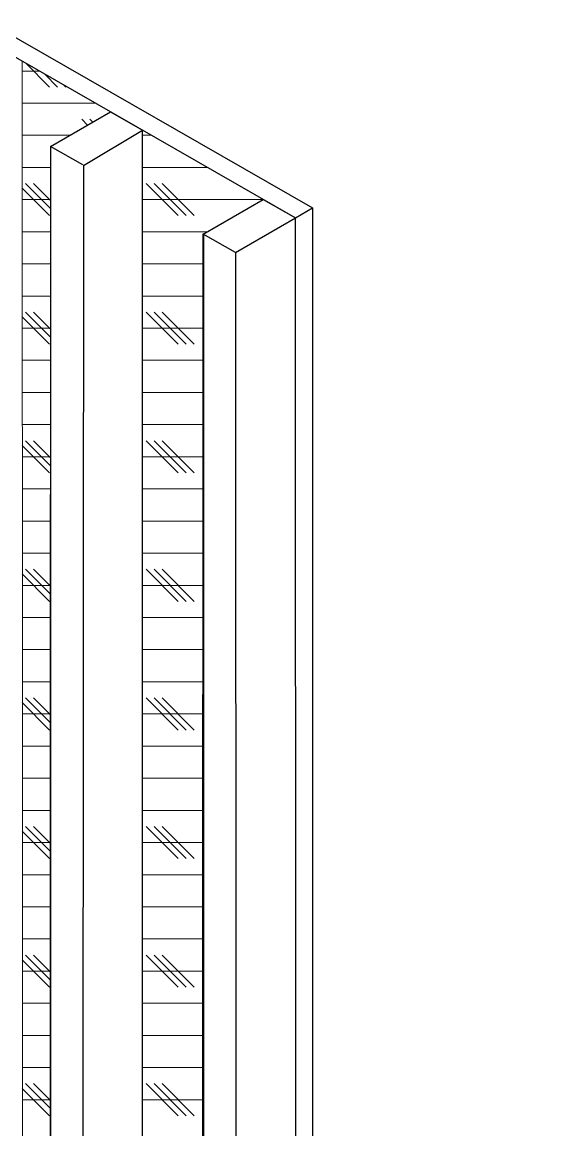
# Model space of a CAD drawing. Header units: inches. Extents: x -20.7 to 76.3, y -55.2 to 19.1.
# Drawn here: x 48.739 to 50.76, y -38.606 to -34.297 of the extents above; entities that cross this region are included whole.
import ezdxf

# ---------------------------------------------------------------- set-up
doc = ezdxf.new("R2010")
doc.units = ezdxf.units.IN
doc.header["$MEASUREMENT"] = 0
for name, color, linetype, lineweight in [('.ATI-HATCH', 7, 'Continuous', 0), ('G-ANNO-TTLB', 7, 'Continuous', 0), ('TYVEK', 7, 'Continuous', 0)]:
    doc.layers.add(name, color=color, linetype=linetype, lineweight=lineweight)

# ---------------------------------------------------------------- blocks, each defined once
blk = doc.blocks.new('Block_678')
at = {"layer": '.ATI-HATCH'}
for points, knots in [([(48.7391, -34.4487), (48.7391, -34.4487), (49.0828, -34.6458), (49.0828, -34.6458), (49.0828, -34.6458), (48.8494, -34.7808), (48.8494, -34.7808), (48.8494, -34.7808), (48.8464, -40.1913), (48.8464, -40.1913), (48.8464, -40.1913), (48.7418, -40.1367), (48.7418, -40.1367), (48.7418, -40.1367), (48.7391, -34.4487), (48.7391, -34.4487)], [0, 0, 0, 0, 1, 1, 1, 2, 2, 2, 3, 3, 3, 4, 4, 4, 5, 5, 5, 5]), ([(49.2078, -34.7175), (49.2078, -34.7175), (49.6769, -34.9865), (49.6769, -34.9865), (49.6769, -34.9865), (49.4435, -35.1216), (49.4435, -35.1216), (49.4435, -35.1216), (49.4461, -35.123), (49.4461, -35.123), (49.4461, -35.123), (49.4461, -40.5295), (49.4461, -40.5295), (49.4461, -40.5295), (49.2078, -40.4083), (49.2078, -40.4083), (49.2078, -40.4083), (49.2078, -34.7175), (49.2078, -34.7175)], [0, 0, 0, 0, 1, 1, 1, 2, 2, 2, 3, 3, 3, 4, 4, 4, 5, 5, 5, 6, 6, 6, 6])]:
    blk.add_open_spline(points, degree=3, knots=knots, dxfattribs=at)
at = {"layer": '.ATI-HATCH', "color": 8, "lineweight": 0, "true_color": 0x808080}
for points in [[(48.8459, -34.5496), (48.8459, -34.5496), (48.7529, -34.4566), (48.7529, -34.4566)], [(48.7391, -34.4871), (48.7391, -34.4871), (48.806, -34.4871), (48.806, -34.4871)], [(48.8771, -34.5496), (48.8771, -34.5496), (48.8262, -34.4987), (48.8262, -34.4987)], [(48.9084, -34.5496), (48.9084, -34.5496), (48.8995, -34.5407), (48.8995, -34.5407)], [(48.7391, -34.6121), (48.7391, -34.6121), (49.024, -34.6121), (49.024, -34.6121)], [(48.9937, -34.6974), (48.9937, -34.6974), (48.9709, -34.6746), (48.9709, -34.6746)], [(49.0135, -34.6859), (49.0135, -34.6859), (49.0022, -34.6746), (49.0022, -34.6746)], [(48.7391, -34.7372), (48.7391, -34.7372), (48.9249, -34.7372), (48.9249, -34.7372)], [(49.2078, -34.7372), (49.2078, -34.7372), (49.242, -34.7372), (49.242, -34.7372)], [(48.7391, -34.8622), (48.7391, -34.8622), (48.8494, -34.8622), (48.8494, -34.8622)], [(49.2078, -34.8622), (49.2078, -34.8622), (49.4601, -34.8622), (49.4601, -34.8622)], [(48.8494, -35.022), (48.8494, -35.022), (48.7521, -34.9247), (48.7521, -34.9247)], [(48.8494, -34.9908), (48.8494, -34.9908), (48.7834, -34.9247), (48.7834, -34.9247)], [(49.346, -35.0497), (49.346, -35.0497), (49.221, -34.9247), (49.221, -34.9247)], [(49.3773, -35.0497), (49.3773, -35.0497), (49.2523, -34.9247), (49.2523, -34.9247)], [(49.4086, -35.0497), (49.4086, -35.0497), (49.2835, -34.9247), (49.2835, -34.9247)], [(48.8459, -35.0497), (48.8459, -35.0497), (48.7391, -34.943), (48.7391, -34.943)], [(48.7391, -34.9872), (48.7391, -34.9872), (48.8494, -34.9872), (48.8494, -34.9872)], [(49.2078, -34.9872), (49.2078, -34.9872), (49.6757, -34.9872), (49.6757, -34.9872)], [(48.7391, -35.1123), (48.7391, -35.1123), (48.8494, -35.1123), (48.8494, -35.1123)], [(49.2078, -35.1123), (49.2078, -35.1123), (49.4596, -35.1123), (49.4596, -35.1123)], [(48.7391, -35.2373), (48.7391, -35.2373), (48.8494, -35.2373), (48.8494, -35.2373)], [(49.2078, -35.2373), (49.2078, -35.2373), (49.4461, -35.2373), (49.4461, -35.2373)], [(48.7391, -35.3623), (48.7391, -35.3623), (48.8494, -35.3623), (48.8494, -35.3623)], [(49.2078, -35.3623), (49.2078, -35.3623), (49.4461, -35.3623), (49.4461, -35.3623)], [(48.8459, -35.5499), (48.8459, -35.5499), (48.7391, -35.4431), (48.7391, -35.4431)], [(48.8494, -35.5222), (48.8494, -35.5222), (48.7521, -35.4249), (48.7521, -35.4249)], [(48.8494, -35.4909), (48.8494, -35.4909), (48.7834, -35.4249), (48.7834, -35.4249)], [(49.346, -35.5499), (49.346, -35.5499), (49.221, -35.4249), (49.221, -35.4249)], [(49.3773, -35.5499), (49.3773, -35.5499), (49.2523, -35.4249), (49.2523, -35.4249)], [(49.4086, -35.5499), (49.4086, -35.5499), (49.2835, -35.4249), (49.2835, -35.4249)], [(48.7391, -35.4874), (48.7391, -35.4874), (48.8494, -35.4874), (48.8494, -35.4874)], [(49.2078, -35.4874), (49.2078, -35.4874), (49.4461, -35.4874), (49.4461, -35.4874)], [(48.7391, -35.6124), (48.7391, -35.6124), (48.8494, -35.6124), (48.8494, -35.6124)], [(49.2078, -35.6124), (49.2078, -35.6124), (49.4461, -35.6124), (49.4461, -35.6124)], [(48.7391, -35.7375), (48.7391, -35.7375), (48.8494, -35.7375), (48.8494, -35.7375)], [(49.2078, -35.7375), (49.2078, -35.7375), (49.4461, -35.7375), (49.4461, -35.7375)], [(48.7391, -35.8625), (48.7391, -35.8625), (48.8494, -35.8625), (48.8494, -35.8625)], [(49.2078, -35.8625), (49.2078, -35.8625), (49.4461, -35.8625), (49.4461, -35.8625)], [(48.8494, -36.0223), (48.8494, -36.0223), (48.7521, -35.925), (48.7521, -35.925)], [(48.8494, -35.9911), (48.8494, -35.9911), (48.7834, -35.925), (48.7834, -35.925)], [(49.346, -36.05), (49.346, -36.05), (49.221, -35.925), (49.221, -35.925)], [(49.3773, -36.05), (49.3773, -36.05), (49.2523, -35.925), (49.2523, -35.925)], [(49.4086, -36.05), (49.4086, -36.05), (49.2835, -35.925), (49.2835, -35.925)], [(48.8459, -36.05), (48.8459, -36.05), (48.7391, -35.9433), (48.7391, -35.9433)], [(48.7391, -35.9875), (48.7391, -35.9875), (48.8494, -35.9875), (48.8494, -35.9875)], [(49.2078, -35.9875), (49.2078, -35.9875), (49.4461, -35.9875), (49.4461, -35.9875)], [(48.7391, -36.1126), (48.7391, -36.1126), (48.8494, -36.1126), (48.8494, -36.1126)], [(49.2078, -36.1126), (49.2078, -36.1126), (49.4461, -36.1126), (49.4461, -36.1126)], [(48.7391, -36.2376), (48.7391, -36.2376), (48.8494, -36.2376), (48.8494, -36.2376)], [(49.2078, -36.2376), (49.2078, -36.2376), (49.4461, -36.2376), (49.4461, -36.2376)], [(48.7391, -36.3626), (48.7391, -36.3626), (48.8494, -36.3626), (48.8494, -36.3626)], [(49.2078, -36.3626), (49.2078, -36.3626), (49.4461, -36.3626), (49.4461, -36.3626)], [(48.8459, -36.5502), (48.8459, -36.5502), (48.7391, -36.4434), (48.7391, -36.4434)], [(48.8494, -36.5225), (48.8494, -36.5225), (48.7521, -36.4252), (48.7521, -36.4252)], [(48.8494, -36.4912), (48.8494, -36.4912), (48.7834, -36.4252), (48.7834, -36.4252)], [(49.346, -36.5502), (49.346, -36.5502), (49.221, -36.4252), (49.221, -36.4252)], [(49.3773, -36.5502), (49.3773, -36.5502), (49.2523, -36.4252), (49.2523, -36.4252)], [(49.4086, -36.5502), (49.4086, -36.5502), (49.2835, -36.4252), (49.2835, -36.4252)], [(48.7391, -36.4877), (48.7391, -36.4877), (48.8494, -36.4877), (48.8494, -36.4877)], [(49.2078, -36.4877), (49.2078, -36.4877), (49.4461, -36.4877), (49.4461, -36.4877)], [(48.7391, -36.6127), (48.7391, -36.6127), (48.8494, -36.6127), (48.8494, -36.6127)], [(49.2078, -36.6127), (49.2078, -36.6127), (49.4461, -36.6127), (49.4461, -36.6127)], [(48.7391, -36.7378), (48.7391, -36.7378), (48.8494, -36.7378), (48.8494, -36.7378)], [(49.2078, -36.7378), (49.2078, -36.7378), (49.4461, -36.7378), (49.4461, -36.7378)], [(48.7391, -36.8628), (48.7391, -36.8628), (48.8494, -36.8628), (48.8494, -36.8628)], [(49.2078, -36.8628), (49.2078, -36.8628), (49.4461, -36.8628), (49.4461, -36.8628)], [(48.8459, -37.0504), (48.8459, -37.0504), (48.7391, -36.9436), (48.7391, -36.9436)], [(48.8494, -37.0226), (48.8494, -37.0226), (48.7521, -36.9253), (48.7521, -36.9253)], [(48.8494, -36.9914), (48.8494, -36.9914), (48.7834, -36.9253), (48.7834, -36.9253)], [(49.346, -37.0504), (49.346, -37.0504), (49.221, -36.9253), (49.221, -36.9253)], [(49.3773, -37.0504), (49.3773, -37.0504), (49.2523, -36.9253), (49.2523, -36.9253)], [(49.4086, -37.0504), (49.4086, -37.0504), (49.2835, -36.9253), (49.2835, -36.9253)], [(48.7391, -36.9878), (48.7391, -36.9878), (48.8494, -36.9878), (48.8494, -36.9878)], [(49.2078, -36.9878), (49.2078, -36.9878), (49.4461, -36.9878), (49.4461, -36.9878)], [(48.7391, -37.1129), (48.7391, -37.1129), (48.8494, -37.1129), (48.8494, -37.1129)], [(49.2078, -37.1129), (49.2078, -37.1129), (49.4461, -37.1129), (49.4461, -37.1129)], [(48.7391, -37.2379), (48.7391, -37.2379), (48.8494, -37.2379), (48.8494, -37.2379)], [(49.2078, -37.2379), (49.2078, -37.2379), (49.4461, -37.2379), (49.4461, -37.2379)], [(48.7391, -37.3629), (48.7391, -37.3629), (48.8494, -37.3629), (48.8494, -37.3629)], [(49.2078, -37.3629), (49.2078, -37.3629), (49.4461, -37.3629), (49.4461, -37.3629)], [(48.8494, -37.5228), (48.8494, -37.5228), (48.7521, -37.4255), (48.7521, -37.4255)], [(48.8494, -37.4915), (48.8494, -37.4915), (48.7834, -37.4255), (48.7834, -37.4255)], [(49.346, -37.5505), (49.346, -37.5505), (49.221, -37.4255), (49.221, -37.4255)], [(49.3773, -37.5505), (49.3773, -37.5505), (49.2523, -37.4255), (49.2523, -37.4255)], [(49.4086, -37.5505), (49.4086, -37.5505), (49.2835, -37.4255), (49.2835, -37.4255)], [(48.8459, -37.5505), (48.8459, -37.5505), (48.7391, -37.4438), (48.7391, -37.4438)], [(48.7391, -37.488), (48.7391, -37.488), (48.8494, -37.488), (48.8494, -37.488)], [(49.2078, -37.488), (49.2078, -37.488), (49.4461, -37.488), (49.4461, -37.488)], [(48.7391, -37.613), (48.7391, -37.613), (48.8494, -37.613), (48.8494, -37.613)], [(49.2078, -37.613), (49.2078, -37.613), (49.4461, -37.613), (49.4461, -37.613)], [(48.7391, -37.7381), (48.7391, -37.7381), (48.8494, -37.7381), (48.8494, -37.7381)], [(49.2078, -37.7381), (49.2078, -37.7381), (49.4461, -37.7381), (49.4461, -37.7381)], [(48.7391, -37.8631), (48.7391, -37.8631), (48.8494, -37.8631), (48.8494, -37.8631)], [(49.2078, -37.8631), (49.2078, -37.8631), (49.4461, -37.8631), (49.4461, -37.8631)], [(48.8459, -38.0507), (48.8459, -38.0507), (48.7391, -37.9439), (48.7391, -37.9439)], [(48.8494, -38.0229), (48.8494, -38.0229), (48.7521, -37.9256), (48.7521, -37.9256)], [(48.8494, -37.9917), (48.8494, -37.9917), (48.7834, -37.9256), (48.7834, -37.9256)], [(49.346, -38.0507), (49.346, -38.0507), (49.221, -37.9256), (49.221, -37.9256)], [(49.3773, -38.0507), (49.3773, -38.0507), (49.2523, -37.9256), (49.2523, -37.9256)], [(49.4086, -38.0507), (49.4086, -38.0507), (49.2835, -37.9256), (49.2835, -37.9256)], [(48.7391, -37.9881), (48.7391, -37.9881), (48.8494, -37.9881), (48.8494, -37.9881)], [(49.2078, -37.9881), (49.2078, -37.9881), (49.4461, -37.9881), (49.4461, -37.9881)], [(48.7391, -38.1132), (48.7391, -38.1132), (48.8494, -38.1132), (48.8494, -38.1132)], [(49.2078, -38.1132), (49.2078, -38.1132), (49.4461, -38.1132), (49.4461, -38.1132)], [(48.7391, -38.2382), (48.7391, -38.2382), (48.8494, -38.2382), (48.8494, -38.2382)], [(49.2078, -38.2382), (49.2078, -38.2382), (49.4461, -38.2382), (49.4461, -38.2382)], [(48.7391, -38.3632), (48.7391, -38.3632), (48.8494, -38.3632), (48.8494, -38.3632)], [(49.2078, -38.3632), (49.2078, -38.3632), (49.4461, -38.3632), (49.4461, -38.3632)], [(48.8494, -38.5231), (48.8494, -38.5231), (48.7521, -38.4258), (48.7521, -38.4258)], [(48.8494, -38.4918), (48.8494, -38.4918), (48.7834, -38.4258), (48.7834, -38.4258)], [(49.346, -38.5508), (49.346, -38.5508), (49.221, -38.4258), (49.221, -38.4258)], [(49.3773, -38.5508), (49.3773, -38.5508), (49.2523, -38.4258), (49.2523, -38.4258)], [(49.4086, -38.5508), (49.4086, -38.5508), (49.2835, -38.4258), (49.2835, -38.4258)], [(48.8459, -38.5508), (48.8459, -38.5508), (48.7391, -38.4441), (48.7391, -38.4441)], [(48.7391, -38.4883), (48.7391, -38.4883), (48.8494, -38.4883), (48.8494, -38.4883)], [(49.2078, -38.4883), (49.2078, -38.4883), (49.4461, -38.4883), (49.4461, -38.4883)]]:
    blk.add_open_spline(points, degree=3, dxfattribs=at)

msp = doc.modelspace()

# ---------------------------------------------------------------- hatches: boundary and pattern name
at = {"layer": 'G-ANNO-TTLB', "true_color": 0xff00ff, "transparency": 33554687}
h = msp.add_hatch(color=6, dxfattribs=at)
edge = h.paths.add_edge_path()
edge.add_spline(control_points=[(71.8573, -54.9456), (71.8573, -54.9456), (31.1572, -54.9456), (31.1572, -54.9456), (31.1572, -54.9456), (31.1572, -20.8103), (31.1572, -20.8103), (31.1572, -20.8103), (71.8573, -20.8103), (71.8573, -20.8103), (71.8573, -20.8103), (71.8573, -54.9456), (71.8573, -54.9456)], knot_values=[0, 0, 0, 0, 1, 1, 1, 2, 2, 2, 3, 3, 3, 4, 4, 4, 4], degree=3, periodic=0)
edge = h.paths.add_edge_path()
edge.add_spline(control_points=[(31.2823, -20.9353), (31.2823, -20.9353), (31.2823, -54.8205), (31.2823, -54.8205), (31.2823, -54.8205), (71.7322, -54.8205), (71.7322, -54.8205), (71.7322, -54.8205), (71.7322, -20.9353), (71.7322, -20.9353), (71.7322, -20.9353), (31.2823, -20.9353), (31.2823, -20.9353)], knot_values=[0, 0, 0, 0, 1, 1, 1, 2, 2, 2, 3, 3, 3, 4, 4, 4, 4], degree=3, periodic=0)
edge.add_line((31.2823, -20.9353), (31.2823, -20.9353))

# ---------------------------------------------------------------- linework, layer by layer
at = {"layer": 'G-ANNO-TTLB'}
for points in [[(71.8573, -54.9456), (71.8573, -54.9456), (31.1572, -54.9456), (31.1572, -54.9456), (31.1572, -54.9456), (31.1572, -20.8103), (31.1572, -20.8103), (31.1572, -20.8103), (71.8573, -20.8103), (71.8573, -20.8103), (71.8573, -20.8103), (71.8573, -54.9456), (71.8573, -54.9456)], [(31.2823, -20.9353), (31.2823, -20.9353), (31.2823, -54.8205), (31.2823, -54.8205), (31.2823, -54.8205), (71.7322, -54.8205), (71.7322, -54.8205), (71.7322, -54.8205), (71.7322, -20.9353), (71.7322, -20.9353), (71.7322, -20.9353), (31.2823, -20.9353), (31.2823, -20.9353)]]:
    msp.add_open_spline(points, degree=3, knots=[0, 0, 0, 0, 1, 1, 1, 2, 2, 2, 3, 3, 3, 4, 4, 4, 4], dxfattribs=at)
at = {"layer": 'TYVEK', "color": 18, "lineweight": 25, "true_color": 0x000000}
for p, q in [((46.1367, -32.8792), (49.8687, -35.0196)), ((49.8687, -35.0196), (49.8687, -40.721))]:
    msp.add_line(p, q, dxfattribs=at)
at = {"layer": 'TYVEK', "color": 2, "lineweight": 25, "true_color": 0xffff00}
for p, q in [((46.0699, -32.9179), (49.8019, -35.0582)), ((49.8019, -35.0582), (49.8687, -35.0196))]:
    msp.add_line(p, q, dxfattribs=at)
at = {"layer": 'TYVEK', "color": 33, "lineweight": 25, "true_color": 0xcc9966}
for p, q in [((48.9774, -34.8542), (49.2078, -34.7175)), ((49.2078, -40.4083), (49.2078, -34.7175)), ((48.8494, -34.7808), (48.8494, -40.4748)), ((48.9774, -34.8525), (48.9745, -40.5473)), ((49.5685, -35.1933), (49.8019, -35.0582)), ((49.8045, -40.7582), (49.8019, -35.0582)), ((49.4417, -35.1209), (49.4388, -40.8155)), ((49.5685, -35.1933), (49.5711, -40.8932))]:
    msp.add_line(p, q, dxfattribs=at)
for points in [[(48.9745, -34.8525), (48.8494, -34.7808), (49.0828, -34.6458), (49.2078, -34.7175)], [(49.5685, -35.1933), (49.4435, -35.1216), (49.6769, -34.9865), (49.8019, -35.0582)]]:
    msp.add_lwpolyline(points, dxfattribs=at)

# ---------------------------------------------------------------- block references
at = {"layer": '.ATI-HATCH'}
msp.add_blockref('Block_678', (0, 0), dxfattribs=at)

doc.saveas('drawing.dxf')
